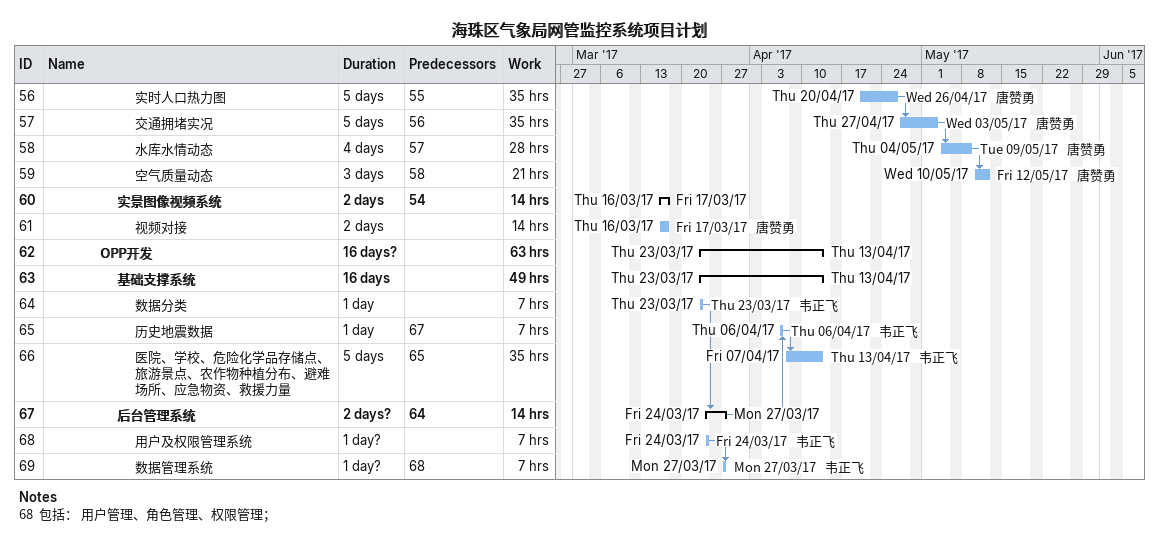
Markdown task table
海珠区气象局网管监控系统项目计划

| ID | Level | Task | Duration | Start | Finish | Predecessors | Resources | Work (h) |
|---|---|---|---|---|---|---|---|---|
| 56 | 6 | 实时人口热力图 | 5d | 2017-04-20 | 2017-04-26 | 55 | 唐赞勇 | 35 |
| 57 | 6 | 交通拥堵实况 | 5d | 2017-04-27 | 2017-05-03 | 56 | 唐赞勇 | 35 |
| 58 | 6 | 水库水情动态 | 4d | 2017-05-04 | 2017-05-09 | 57 | 唐赞勇 | 28 |
| 59 | 6 | 空气质量动态 | 3d | 2017-05-10 | 2017-05-12 | 58 | 唐赞勇 | 21 |
| 60 | 5 | **实景图像视频系统** | 2d | 2017-03-16 | 2017-03-17 | 54 |  | 14 |
| 61 | 6 | 视频对接 | 2d | 2017-03-16 | 2017-03-17 |  | 唐赞勇 | 14 |
| 62 | 4 | **OPP开发** | 16d? | 2017-03-23 | 2017-04-13 |  |  | 63 |
| 63 | 5 | **基础支撑系统** | 16d | 2017-03-23 | 2017-04-13 |  |  | 49 |
| 64 | 6 | 数据分类 | 1d | 2017-03-23 | 2017-03-23 |  | 韦正飞 | 7 |
| 65 | 6 | 历史地震数据 | 1d | 2017-04-06 | 2017-04-06 | 67 | 韦正飞 | 7 |
| 66 | 6 | 医院、学校、危险化学品存储点、旅游景点、农作物种植分布、避难场所、应急物资、救援力量 | 5d | 2017-04-07 | 2017-04-13 | 65 | 韦正飞 | 35 |
| 67 | 5 | **后台管理系统** | 2d? | 2017-03-24 | 2017-03-27 | 64 |  | 14 |
| 68 | 6 | 用户及权限管理系统 | 1d? | 2017-03-24 | 2017-03-24 |  | 韦正飞 | 7 |
| 69 | 6 | 数据管理系统 | 1d? | 2017-03-27 | 2017-03-27 | 68 | 韦正飞 | 7 |

Notes
- 68: 包括： 用户管理、角色管理、权限管理；
